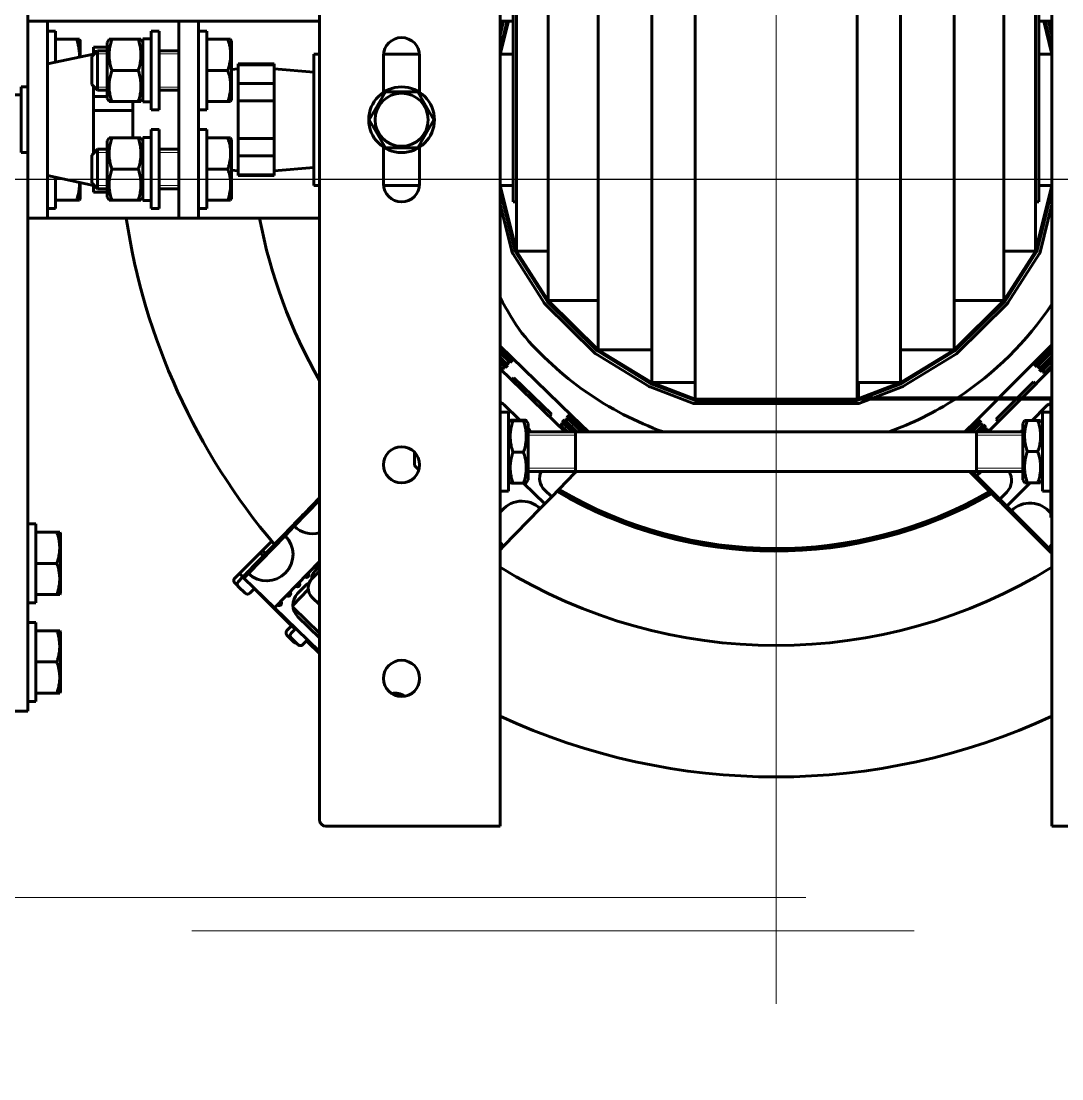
# Model space of a CAD drawing. Header units: millimetres. Extents: x 0 to 1680, y 0 to 594.
# Drawn here: x 114.02 to 119.78, y 440.39 to 446.25 of the extents above; entities that cross this region are included whole.
import ezdxf

# ---------------------------------------------------------------- set-up
doc = ezdxf.new("R2010")
doc.units = ezdxf.units.MM
for name, pattern in [('K5LT32792', [0]), ('K5LT32794', [0]), ('K5LT_AXLED', [13.35, 8.85, -1.5, 1.5, -1.5]), ('K5LT_BASIC', [0]), ('K5LT_DASHED', [6, 4, -2])]:
    doc.linetypes.add(name, pattern=pattern)
doc.layers.add('Системный слой', color=7, linetype='Continuous')

# ---------------------------------------------------------------- blocks, each defined once
blk = doc.blocks.new('U18')
at = {"layer": 'Системный слой', "color": 150, "linetype": 'K5LT_BASIC', "lineweight": 25, "true_color": 0x0080ff}
blk.add_line((100.018, 445.3773), (132.418, 445.3773), dxfattribs=at)
blk = doc.blocks.new('U20')
at = {"layer": 'Системный слой', "color": 7, "linetype": 'K5LT_DASHED', "lineweight": 13}
blk.add_line((124.9611, 441.2127), (110.27, 441.2127), dxfattribs=at)
blk = doc.blocks.new('U118')
at = {"layer": 'Системный слой', "color": 30, "linetype": 'K5LT_AXLED', "lineweight": 13, "true_color": 0xff8000}
blk.add_line((109.5124, 441.3973), (124.2035, 441.3973), dxfattribs=at)
blk = doc.blocks.new('U1224')
at = {"layer": 'Системный слой', "color": 5, "linetype": 'K5LT32792', "lineweight": 60, "true_color": 0x0000ff}
for p, q in [((116.6691, 441.7927), (116.6691, 468.5927)), ((119.7248, 468.5927), (119.7248, 441.7927)), ((115.6681, 441.8291), (115.6681, 468.5563)), ((117.7483, 466.2267), (117.7483, 444.1587)), ((118.6456, 466.2267), (118.6456, 444.1587)), ((117.5081, 466.1357), (117.5081, 444.2497)), ((118.8858, 466.1357), (118.8858, 444.2497)), ((117.2114, 465.9537), (117.2114, 444.4317)), ((119.1825, 465.9537), (119.1825, 444.4317)), ((116.9348, 465.6807), (116.9348, 444.7047)), ((119.4591, 465.6807), (119.4591, 444.7047)), ((116.7419, 445.2507), (116.7419, 465.1347)), ((116.7601, 445.2507), (116.7601, 465.1347)), ((119.6338, 465.1347), (119.6338, 445.2507)), ((119.652, 465.1347), (119.652, 445.2507)), ((114.0528, 454.6467), (114.0528, 446.2517)), ((114.162, 446.2517), (114.0528, 446.2517)), ((114.0528, 446.2517), (114.0528, 445.1597)), ((114.162, 446.2517), (114.162, 445.1597)), ((114.227, 446.2517), (114.162, 446.2517)), ((114.8902, 446.2517), (114.227, 446.2517)), ((114.9994, 446.2517), (114.8902, 446.2517)), ((114.8902, 446.2517), (114.8902, 445.1597)), ((114.9994, 446.2517), (114.9994, 445.1597)), ((115.0644, 446.2517), (114.9994, 446.2517)), ((115.6681, 446.2517), (115.0644, 446.2517)), ((116.6691, 446.2517), (116.7419, 446.2517)), ((116.6883, 446.2517), (116.6691, 446.1748)), ((116.7071, 446.2517), (116.6691, 446.0997)), ((116.7146, 446.2517), (116.6691, 446.0697)), ((119.652, 446.2517), (119.7248, 446.2517)), ((119.7248, 446.0697), (119.6793, 446.2517)), ((119.7248, 446.0997), (119.6868, 446.2517)), ((119.7248, 446.1748), (119.7056, 446.2517)), ((114.162, 446.1971), (114.2075, 446.1971)), ((114.2075, 446.1971), (114.2075, 446.0248)), ((114.7355, 445.7603), (114.7355, 446.1971)), ((114.781, 446.1971), (114.7355, 446.1971)), ((114.781, 445.7603), (114.781, 446.1971)), ((114.9994, 446.1971), (115.0449, 446.1971)), ((115.0449, 446.1971), (115.0449, 445.7603)), ((114.2075, 446.1516), (114.3236, 446.1516)), ((114.3236, 446.1516), (114.339, 446.1516)), ((114.339, 446.1516), (114.344, 446.143)), ((114.344, 446.0541), (114.344, 446.143)), ((114.417, 446.0828), (114.417, 446.1068)), ((114.417, 446.1068), (114.4934, 446.1068)), ((114.5034, 446.1516), (114.4934, 446.1343)), ((114.4934, 446.1343), (114.4934, 445.9787)), ((114.5034, 446.1516), (114.5189, 446.1516)), ((114.6646, 446.1516), (114.5189, 446.1516)), ((114.6646, 446.1516), (114.68, 446.1516)), ((114.69, 446.1343), (114.68, 446.1516)), ((114.7355, 446.1534), (114.69, 446.1534)), ((114.69, 445.8042), (114.69, 446.1534)), ((115.0449, 446.1516), (115.161, 446.1516)), ((115.161, 446.1516), (115.1764, 446.1516)), ((115.1764, 446.1516), (115.1814, 446.143)), ((115.1814, 445.9787), (115.1814, 446.143)), ((114.417, 446.0697), (114.1622, 446.0151)), ((114.4397, 446.0879), (114.4079, 446.0561)), ((114.4079, 445.9014), (114.4079, 446.0561)), ((114.417, 446.0652), (114.417, 446.0828)), ((114.417, 446.0828), (114.4346, 446.0828)), ((114.4934, 446.0879), (114.4397, 446.0879)), ((114.4397, 445.8695), (114.4397, 446.0879)), ((114.8902, 446.0879), (114.781, 446.0879)), ((115.6364, 445.7057), (115.6364, 446.0697)), ((115.6364, 446.0697), (115.6681, 446.0697)), ((116.023, 446.0606), (116.023, 445.8577)), ((116.2227, 446.0697), (116.0234, 446.0697)), ((116.2232, 445.8577), (116.2232, 446.0606)), ((116.7419, 446.0697), (116.6691, 446.0697)), ((119.652, 446.0697), (119.7248, 446.0697)), ((114.1622, 445.7738), (114.1622, 446.0151)), ((114.4934, 445.9787), (114.4934, 445.8231)), ((114.6646, 445.9787), (114.5189, 445.9787)), ((115.0449, 445.9787), (115.161, 445.9787)), ((115.2178, 445.9878), (115.1814, 445.9848)), ((115.1814, 445.8145), (115.1814, 445.9787)), ((115.418, 446.0151), (115.2178, 446.0151)), ((115.2178, 446.0102), (115.2178, 446.0151)), ((115.2178, 445.9056), (115.2178, 446.0102)), ((115.2178, 446.0102), (115.418, 446.0102)), ((115.418, 446.0151), (115.418, 446.0102)), ((115.418, 445.9056), (115.418, 446.0102)), ((115.418, 445.9878), (115.6364, 445.9696)), ((115.6364, 445.4418), (115.6364, 445.9696)), ((114.0164, 445.5237), (114.0164, 445.8877)), ((114.0528, 445.8877), (114.0164, 445.8877)), ((114.4397, 445.8695), (114.4079, 445.9014)), ((114.417, 445.8348), (114.417, 445.8923)), ((114.4934, 445.8695), (114.4397, 445.8695)), ((114.8902, 445.8695), (114.781, 445.8695)), ((115.2178, 445.8103), (115.2178, 445.9056)), ((115.2178, 445.9056), (115.418, 445.9056)), ((115.418, 445.9056), (115.418, 445.8103)), ((114.0164, 445.844), (113.98, 445.844)), ((114.417, 445.756), (114.417, 445.8348)), ((114.417, 445.8348), (114.4934, 445.8348)), ((114.5034, 445.8058), (114.4934, 445.8231)), ((114.5189, 445.8058), (114.5034, 445.8058)), ((114.6646, 445.8058), (114.5189, 445.8058)), ((114.6354, 445.8058), (114.6354, 445.756)), ((114.68, 445.8058), (114.6646, 445.8058)), ((114.69, 445.8231), (114.68, 445.8058)), ((115.0449, 445.8058), (115.161, 445.8058)), ((115.1764, 445.8058), (115.161, 445.8058)), ((115.1764, 445.8058), (115.1814, 445.8145)), ((115.2178, 445.6012), (115.2178, 445.8103)), ((115.2178, 445.8103), (115.418, 445.8103)), ((115.418, 445.6012), (115.418, 445.8103)), ((115.9444, 445.7057), (116.0337, 445.8604)), ((116.0337, 445.8604), (116.2124, 445.8604)), ((116.2124, 445.8604), (116.3017, 445.7057)), ((114.162, 445.7967), (114.1622, 445.7967)), ((114.1622, 445.3963), (114.1622, 445.7738)), ((114.417, 445.5192), (114.417, 445.756)), ((114.417, 445.756), (114.6354, 445.756)), ((114.6354, 445.6056), (114.6354, 445.756)), ((114.781, 445.7603), (114.7355, 445.7603)), ((114.9994, 445.7603), (115.0449, 445.7603)), ((115.6364, 445.3417), (115.6364, 445.7057)), ((116.0337, 445.551), (115.9444, 445.7057)), ((116.3017, 445.7057), (116.2124, 445.551)), ((114.7355, 445.2143), (114.7355, 445.6511)), ((114.781, 445.6511), (114.7355, 445.6511)), ((114.781, 445.2143), (114.781, 445.6511)), ((114.9994, 445.6511), (115.0449, 445.6511)), ((115.0449, 445.6511), (115.0449, 445.2143)), ((114.162, 445.6147), (114.1622, 445.6147)), ((114.5034, 445.6056), (114.4934, 445.5883)), ((114.4934, 445.5883), (114.4934, 445.4327)), ((114.5034, 445.6056), (114.5189, 445.6056)), ((114.6646, 445.6056), (114.5189, 445.6056)), ((114.6646, 445.6056), (114.68, 445.6056)), ((114.69, 445.5883), (114.68, 445.6056)), ((114.7355, 445.6074), (114.69, 445.6074)), ((114.69, 445.2582), (114.69, 445.6074)), ((115.0449, 445.6056), (115.161, 445.6056)), ((115.161, 445.6056), (115.1764, 445.6056)), ((115.1764, 445.6056), (115.1814, 445.597)), ((115.1814, 445.4327), (115.1814, 445.597)), ((115.2178, 445.5058), (115.2178, 445.6012)), ((115.2178, 445.6012), (115.418, 445.6012)), ((115.418, 445.6012), (115.418, 445.5058)), ((114.0528, 445.5237), (114.0164, 445.5237)), ((114.4397, 445.5419), (114.4079, 445.5101)), ((114.4079, 445.3554), (114.4079, 445.5101)), ((114.4934, 445.5419), (114.4397, 445.5419)), ((114.4397, 445.3235), (114.4397, 445.5419)), ((114.8902, 445.5419), (114.781, 445.5419)), ((116.023, 445.5537), (116.023, 445.3508)), ((116.2124, 445.551), (116.0337, 445.551)), ((116.2232, 445.3508), (116.2232, 445.5537)), ((115.2178, 445.4013), (115.2178, 445.5058)), ((115.2178, 445.5058), (115.418, 445.5058)), ((115.418, 445.4013), (115.418, 445.5058)), ((114.417, 445.3417), (114.1622, 445.3963)), ((114.4934, 445.4327), (114.4934, 445.2771)), ((114.6646, 445.4327), (114.5189, 445.4327)), ((115.0449, 445.4327), (115.161, 445.4327)), ((115.1814, 445.2685), (115.1814, 445.4327)), ((115.2178, 445.4236), (115.1814, 445.4267)), ((115.2178, 445.4013), (115.418, 445.4013)), ((115.2178, 445.3963), (115.2178, 445.4013)), ((115.418, 445.3963), (115.2178, 445.3963)), ((115.418, 445.4236), (115.6364, 445.4418)), ((115.418, 445.4013), (115.418, 445.3963)), ((114.2075, 445.3866), (114.2075, 445.2143)), ((114.344, 445.2685), (114.344, 445.3574)), ((114.4397, 445.3235), (114.4079, 445.3554)), ((114.417, 445.3046), (114.417, 445.3463)), ((115.6681, 445.3417), (115.6364, 445.3417)), ((116.2227, 445.3417), (116.0234, 445.3417)), ((116.7419, 445.3417), (116.6691, 445.3417)), ((116.6691, 445.3417), (116.7601, 444.9777)), ((119.6338, 444.9777), (119.7248, 445.3417)), ((119.652, 445.3417), (119.7248, 445.3417)), ((114.417, 445.3046), (114.4934, 445.3046)), ((114.4934, 445.3235), (114.4397, 445.3235)), ((114.5034, 445.2598), (114.4934, 445.2771)), ((114.69, 445.2771), (114.68, 445.2598)), ((114.8902, 445.3235), (114.781, 445.3235)), ((116.6691, 445.3117), (116.753, 444.976)), ((119.6409, 444.976), (119.7248, 445.3117)), ((114.2075, 445.2598), (114.3236, 445.2598)), ((114.339, 445.2598), (114.3236, 445.2598)), ((114.339, 445.2598), (114.344, 445.2685)), ((114.5189, 445.2598), (114.5034, 445.2598)), ((114.6646, 445.2598), (114.5189, 445.2598)), ((114.68, 445.2598), (114.6646, 445.2598)), ((115.0449, 445.2598), (115.161, 445.2598)), ((115.1764, 445.2598), (115.161, 445.2598)), ((115.1764, 445.2598), (115.1814, 445.2685)), ((116.6691, 445.2367), (116.7353, 444.9715)), ((116.7601, 445.2507), (116.7419, 445.2507)), ((116.7601, 445.2507), (116.7601, 444.9777)), ((119.6338, 445.2507), (119.652, 445.2507)), ((119.6338, 445.2507), (119.6338, 444.9777)), ((119.6586, 444.9715), (119.7248, 445.2367)), ((114.162, 445.1597), (114.0528, 445.1597)), ((114.0528, 445.1597), (114.0528, 442.4297)), ((114.162, 445.2143), (114.2075, 445.2143)), ((114.227, 445.1597), (114.162, 445.1597)), ((114.8902, 445.1597), (114.227, 445.1597)), ((114.781, 445.2143), (114.7355, 445.2143)), ((114.9994, 445.1597), (114.8902, 445.1597)), ((114.9994, 445.2143), (115.0449, 445.2143)), ((115.0644, 445.1597), (114.9994, 445.1597)), ((115.6681, 445.1597), (115.0644, 445.1597)), ((116.7386, 444.964), (116.9133, 444.691)), ((116.7539, 444.9738), (116.9286, 444.7008)), ((116.7601, 444.9777), (116.9348, 444.9777)), ((116.7601, 444.9777), (116.9348, 444.7047)), ((119.4591, 444.9777), (119.6338, 444.9777)), ((119.4591, 444.7047), (119.6338, 444.9777)), ((119.4652, 444.7008), (119.64, 444.9738)), ((119.4806, 444.691), (119.6553, 444.964)), ((116.9297, 444.6995), (117.2063, 444.4265)), ((116.9348, 444.7047), (117.2114, 444.7047)), ((116.9348, 444.7047), (117.2114, 444.4317)), ((119.1825, 444.7047), (119.4591, 444.7047)), ((119.1825, 444.4317), (119.4591, 444.7047)), ((119.1876, 444.4265), (119.4642, 444.6995)), ((116.9169, 444.6866), (117.1935, 444.4136)), ((119.2004, 444.4136), (119.477, 444.6866)), ((119.7248, 444.4594), (119.6335, 444.3681)), ((116.7322, 444.3909), (116.6691, 444.4521)), ((116.7372, 444.3734), (116.6691, 444.4394)), ((116.7308, 444.3668), (116.6691, 444.4268)), ((116.6691, 444.4141), (116.7245, 444.3603)), ((117.1981, 444.41), (117.4948, 444.228)), ((117.2076, 444.4255), (117.5043, 444.2435)), ((117.2114, 444.4317), (117.5081, 444.4317)), ((117.2114, 444.4317), (117.5081, 444.2497)), ((118.8858, 444.4317), (119.1825, 444.4317)), ((118.8858, 444.2497), (119.1825, 444.4317)), ((118.8896, 444.2435), (119.1863, 444.4255)), ((118.8991, 444.228), (119.1958, 444.41)), ((119.7248, 444.4465), (119.6288, 444.3505)), ((119.7248, 444.4337), (119.6353, 444.3441)), ((119.6417, 444.3377), (119.7248, 444.4208)), ((116.7118, 444.3472), (116.6691, 444.3887)), ((116.7055, 444.3407), (116.6691, 444.376)), ((116.6691, 444.3634), (116.6991, 444.3342)), ((116.6865, 444.3211), (116.6691, 444.338)), ((116.6815, 444.3386), (116.6865, 444.3211)), ((116.6991, 444.3342), (116.6815, 444.3386)), ((116.7118, 444.3472), (116.6991, 444.3342)), ((116.7068, 444.3647), (116.7118, 444.3472)), ((116.7245, 444.3603), (116.7068, 444.3647)), ((116.7372, 444.3734), (116.7245, 444.3603)), ((117.0683, 444.0648), (116.7322, 444.3909)), ((116.7322, 444.3909), (116.7372, 444.3734)), ((119.6335, 444.3681), (119.4314, 444.166)), ((119.6288, 444.3505), (119.6335, 444.3681)), ((119.6288, 444.3505), (119.6417, 444.3377)), ((119.6593, 444.3424), (119.6417, 444.3377)), ((119.7248, 444.3951), (119.6546, 444.3248)), ((119.6546, 444.3248), (119.6593, 444.3424)), ((119.7248, 444.3822), (119.661, 444.3184)), ((119.6674, 444.3119), (119.7248, 444.3693)), ((119.7248, 444.3436), (119.6803, 444.299)), ((117.0284, 443.9767), (116.6691, 444.3253)), ((116.6865, 444.3211), (116.6801, 444.3146)), ((119.7248, 444.3307), (119.5601, 444.166)), ((119.6546, 444.3248), (119.6674, 444.3119)), ((119.685, 444.3166), (119.6674, 444.3119)), ((119.6803, 444.299), (119.685, 444.3166)), ((119.6803, 444.299), (119.6867, 444.2926)), ((116.7451, 444.277), (116.7324, 444.2639)), ((116.9541, 444.0742), (116.7451, 444.277)), ((117.499, 444.2259), (117.7393, 444.1349)), ((117.5055, 444.2429), (117.7457, 444.1519)), ((117.5081, 444.2497), (117.7483, 444.2497)), ((117.5081, 444.2497), (117.7483, 444.1587)), ((118.6456, 444.2497), (118.8858, 444.2497)), ((118.6529, 444.1678), (118.6529, 444.2497)), ((118.6648, 444.166), (118.8858, 444.2497)), ((118.6853, 444.166), (118.8884, 444.2429)), ((118.7367, 444.166), (118.8948, 444.2259)), ((119.6224, 444.254), (119.5344, 444.166)), ((119.6353, 444.2411), (119.6224, 444.254)), ((119.7157, 444.166), (118.6547, 444.166)), ((116.7783, 444.0419), (116.6894, 444.1281)), ((117.7483, 444.1587), (118.6456, 444.1587)), ((117.7483, 444.1514), (118.6456, 444.1514)), ((117.7483, 444.1332), (118.6456, 444.1332)), ((118.6456, 444.1587), (118.6496, 444.1602)), ((118.6482, 444.1519), (118.6661, 444.1587)), ((118.6546, 444.1349), (118.7175, 444.1587)), ((119.7157, 444.1587), (118.6547, 444.1587)), ((119.4241, 444.1587), (119.3024, 444.037)), ((119.5528, 444.1587), (119.3708, 443.9767)), ((119.5271, 444.1587), (119.4165, 444.0481)), ((119.6932, 444.1189), (119.6147, 444.0404)), ((119.7176, 443.5035), (119.7176, 444.1569)), ((119.7248, 443.9858), (119.7248, 444.1569)), ((116.6691, 444.0859), (116.7146, 444.0859)), ((116.7146, 444.0859), (116.7146, 443.6491)), ((116.9414, 444.0611), (116.9541, 444.0742)), ((117.0507, 444.0692), (117.038, 444.0562)), ((117.043, 444.0387), (117.038, 444.0562)), ((117.038, 444.0562), (117.1199, 443.9767)), ((117.133, 443.9767), (117.0443, 444.0627)), ((117.0507, 444.0692), (117.0683, 444.0648)), ((117.146, 443.9767), (117.0507, 444.0692)), ((117.1591, 443.9767), (117.0683, 444.0648)), ((119.4165, 444.0481), (119.4293, 444.0352)), ((119.6721, 443.6491), (119.6721, 444.0859)), ((119.7176, 444.0859), (119.6721, 444.0859)), ((116.7146, 444.0231), (116.7245, 444.0404)), ((116.74, 444.0419), (116.7983, 444.0419)), ((116.74, 444.0389), (116.7983, 444.0389)), ((116.8138, 444.0404), (116.8238, 444.0231)), ((116.8238, 443.8652), (116.8238, 444.0231)), ((117, 444.017), (116.9936, 444.0104)), ((117, 444.017), (117.0176, 444.0125)), ((117.0415, 443.9767), (117, 444.017)), ((117.0253, 444.0431), (117.0126, 444.03)), ((117.0176, 444.0125), (117.0126, 444.03)), ((117.0126, 444.03), (117.0676, 443.9767)), ((117.0807, 443.9767), (117.019, 444.0366)), ((117.0253, 444.0431), (117.043, 444.0387)), ((117.0937, 443.9767), (117.0253, 444.0431)), ((119.3024, 444.037), (119.2421, 443.9767)), ((119.32, 444.0417), (119.255, 443.9767)), ((119.3264, 444.0352), (119.2679, 443.9767)), ((119.2808, 443.9767), (119.3328, 444.0288)), ((119.3024, 444.037), (119.32, 444.0417)), ((119.3457, 444.0159), (119.3065, 443.9767)), ((119.3521, 444.0095), (119.3194, 443.9767)), ((119.32, 444.0417), (119.3328, 444.0288)), ((119.3328, 444.0288), (119.3281, 444.0112)), ((119.3281, 444.0112), (119.3457, 444.0159)), ((119.3322, 443.9767), (119.3586, 444.0031)), ((119.3457, 444.0159), (119.3586, 444.0031)), ((119.3586, 444.0031), (119.3539, 443.9855)), ((119.3539, 443.9855), (119.3714, 443.9902)), ((119.3714, 443.9902), (119.358, 443.9767)), ((119.3714, 443.9902), (119.3779, 443.9837)), ((119.5728, 444.0404), (119.5629, 444.0231)), ((119.5629, 444.0231), (119.5629, 443.8675)), ((119.5728, 444.0404), (119.5883, 444.0404)), ((119.6466, 444.0404), (119.5883, 444.0404)), ((119.6466, 444.0404), (119.6621, 444.0404)), ((119.6721, 444.0231), (119.6621, 444.0404)), ((119.5629, 443.9767), (116.8238, 443.9767)), ((117.0867, 443.7583), (117.0867, 443.9767)), ((119.3071, 443.7583), (119.3071, 443.9767)), ((116.1949, 443.7902), (116.1949, 443.8644)), ((116.74, 443.8646), (116.7983, 443.8646)), ((116.8238, 443.7119), (116.8238, 443.8652)), ((119.5629, 443.8675), (119.5629, 443.7119)), ((119.6466, 443.8675), (119.5883, 443.8675)), ((116.219, 443.7661), (116.1949, 443.7902)), ((119.5629, 443.7583), (116.8238, 443.7583)), ((117.0813, 443.7479), (117.0706, 443.7583)), ((117.0813, 443.7479), (117.0914, 443.7583)), ((119.4293, 443.5977), (119.2687, 443.7583)), ((119.3071, 443.7328), (119.2816, 443.7583)), ((119.3326, 443.7583), (119.3071, 443.7328)), ((116.7146, 443.7119), (116.7245, 443.6946)), ((116.7146, 443.7097), (116.7154, 443.7105)), ((116.74, 443.6932), (116.7983, 443.6932)), ((116.9165, 443.5781), (116.7979, 443.6932)), ((116.8138, 443.6946), (116.8238, 443.7119)), ((117.0813, 443.7479), (116.9546, 443.6173)), ((119.4358, 443.6041), (119.3071, 443.7328)), ((119.6035, 443.6946), (119.4744, 443.5655)), ((119.5728, 443.6946), (119.5629, 443.7119)), ((119.5883, 443.6946), (119.5728, 443.6946)), ((119.6466, 443.6946), (119.5883, 443.6946)), ((119.6621, 443.6946), (119.6466, 443.6946)), ((119.6721, 443.7119), (119.6621, 443.6946)), ((119.6686, 443.7059), (119.6721, 443.7024)), ((116.6691, 443.6491), (116.7146, 443.6491)), ((116.9154, 443.6553), (116.9546, 443.6173)), ((119.4358, 443.6041), (119.4744, 443.6427)), ((119.7176, 443.6491), (119.6721, 443.6491)), ((115.5284, 443.4541), (115.6681, 443.5981)), ((115.5852, 443.5257), (115.6681, 443.6111)), ((116.8912, 443.552), (116.9165, 443.5781)), ((116.9165, 443.5781), (116.9546, 443.6173)), ((119.4293, 443.5977), (119.4358, 443.6041)), ((119.4293, 443.5977), (119.4358, 443.5912)), ((119.4744, 443.5655), (119.4358, 443.6041)), ((119.4422, 443.5977), (119.4358, 443.5912)), ((119.4422, 443.5848), (119.4358, 443.5912)), ((119.4487, 443.5912), (119.4422, 443.5848)), ((119.4487, 443.5784), (119.4422, 443.5848)), ((119.4487, 443.5784), (119.4551, 443.5848)), ((119.4487, 443.5784), (119.4615, 443.5655)), ((115.5662, 443.5061), (115.5789, 443.5192)), ((115.5789, 443.5192), (115.5852, 443.5257)), ((115.5789, 443.5192), (115.5854, 443.5129)), ((115.5852, 443.5257), (115.5917, 443.5194)), ((116.8912, 443.552), (116.6884, 443.343)), ((119.468, 443.5719), (119.4615, 443.5655)), ((119.468, 443.5591), (119.4615, 443.5655)), ((119.4744, 443.5655), (119.468, 443.5591)), ((119.4744, 443.5526), (119.468, 443.5591)), ((119.5001, 443.5398), (119.4744, 443.5655)), ((119.4744, 443.5526), (119.4808, 443.5591)), ((119.4744, 443.5526), (119.4873, 443.5398)), ((119.4937, 443.5462), (119.4873, 443.5398)), ((119.4937, 443.5333), (119.4873, 443.5398)), ((119.5001, 443.5398), (119.4937, 443.5333)), ((119.6996, 443.3274), (119.4937, 443.5333)), ((119.706, 443.3338), (119.5001, 443.5398)), ((114.0528, 443.4671), (114.0983, 443.4671)), ((114.0983, 443.4671), (114.0983, 443.0303)), ((115.3191, 443.2514), (115.5218, 443.4604)), ((115.5218, 443.4604), (115.5282, 443.467)), ((115.5284, 443.4541), (115.5218, 443.4604)), ((115.5282, 443.467), (115.5345, 443.4735)), ((115.5282, 443.467), (115.5347, 443.4606)), ((115.5345, 443.4735), (115.5408, 443.48)), ((115.5345, 443.4735), (115.541, 443.4671)), ((115.5408, 443.48), (115.5535, 443.4931)), ((115.5474, 443.4737), (115.5408, 443.48)), ((115.5535, 443.4931), (115.5599, 443.4996)), ((115.5535, 443.4931), (115.56, 443.4867)), ((115.5599, 443.4996), (115.5662, 443.5061)), ((115.5599, 443.4996), (115.5664, 443.4933)), ((115.5727, 443.4998), (115.5662, 443.5061)), ((119.7176, 443.5035), (119.7248, 443.5035)), ((114.0983, 443.4216), (114.2144, 443.4216)), ((114.2144, 443.4216), (114.2298, 443.4216)), ((114.2298, 443.4216), (114.2348, 443.413)), ((114.2348, 443.2487), (114.2348, 443.413)), ((115.2749, 443.1928), (115.4777, 443.4018)), ((115.4777, 443.4018), (115.5284, 443.4541)), ((115.3791, 443.3465), (115.3534, 443.3207)), ((115.3791, 443.3465), (115.404, 443.3714)), ((116.6691, 443.323), (116.6884, 443.343)), ((115.3405, 443.3078), (115.2247, 443.192)), ((115.3405, 443.3078), (115.3534, 443.3207)), ((115.3574, 443.2909), (115.3405, 443.3078)), ((115.3534, 443.3207), (115.3701, 443.304)), ((119.6996, 443.3274), (119.706, 443.3338)), ((119.706, 443.321), (119.6996, 443.3274)), ((119.7248, 443.3151), (119.706, 443.3338)), ((119.706, 443.321), (119.7125, 443.3274)), ((119.706, 443.321), (119.7189, 443.3081)), ((119.7248, 443.314), (119.7189, 443.3081)), ((119.7248, 443.3022), (119.7189, 443.3081)), ((114.0983, 443.2487), (114.2144, 443.2487)), ((114.2348, 443.0845), (114.2348, 443.2487)), ((115.2874, 443.2188), (115.3001, 443.2318)), ((115.3001, 443.2318), (115.3064, 443.2384)), ((115.3001, 443.2318), (115.3066, 443.2255)), ((115.3064, 443.2384), (115.3127, 443.2449)), ((115.3064, 443.2384), (115.3129, 443.232)), ((115.3127, 443.2449), (115.3191, 443.2514)), ((115.3193, 443.2385), (115.3127, 443.2449)), ((115.3191, 443.2514), (115.3256, 443.2451)), ((115.6681, 443.2583), (115.4194, 443.002)), ((115.6418, 443.2051), (115.6681, 443.2321)), ((115.2247, 443.192), (115.1989, 443.1663)), ((115.243, 443.173), (115.2177, 443.1469)), ((115.2247, 443.192), (115.2433, 443.1734)), ((115.243, 443.173), (115.2494, 443.1796)), ((115.243, 443.173), (115.2496, 443.1667)), ((115.2494, 443.1796), (115.2557, 443.1861)), ((115.2494, 443.1796), (115.2559, 443.1732)), ((115.2496, 443.1667), (115.2749, 443.1928)), ((115.4194, 443.002), (115.2496, 443.1667)), ((115.2557, 443.1861), (115.262, 443.1926)), ((115.2557, 443.1861), (115.2622, 443.1798)), ((115.262, 443.1926), (115.2747, 443.2057)), ((115.2686, 443.1863), (115.262, 443.1926)), ((115.2747, 443.2057), (115.281, 443.2122)), ((115.2747, 443.2057), (115.2812, 443.1994)), ((115.281, 443.2122), (115.2874, 443.2188)), ((115.281, 443.2122), (115.2876, 443.2059)), ((115.2939, 443.2124), (115.2874, 443.2188)), ((115.6265, 443.1632), (115.6681, 443.206)), ((115.1989, 443.1405), (115.2375, 443.1019)), ((115.2181, 443.1212), (115.2573, 443.0832)), ((115.283, 443.0835), (115.3083, 443.1097)), ((115.3077, 443.109), (115.3148, 443.1019)), ((115.5469, 443.0811), (115.5849, 443.1203)), ((114.0983, 443.0758), (114.2144, 443.0758)), ((114.2298, 443.0758), (114.2144, 443.0758)), ((114.2298, 443.0758), (114.2348, 443.0845)), ((115.3148, 443.1019), (115.4885, 442.9282)), ((115.6066, 443.1034), (115.5212, 443.0155)), ((115.6681, 443.0215), (115.6281, 443.0603)), ((114.0528, 443.0303), (114.0983, 443.0303)), ((115.4194, 443.002), (115.6681, 442.7607)), ((115.5223, 443.0035), (115.6681, 442.8621)), ((115.6681, 442.8368), (115.5488, 442.9524)), ((114.0528, 442.9211), (114.0983, 442.9211)), ((114.0983, 442.9211), (114.0983, 442.4843)), ((114.0983, 442.8756), (114.2144, 442.8756)), ((114.2144, 442.8756), (114.2298, 442.8756)), ((114.2298, 442.8756), (114.2348, 442.867)), ((115.4885, 442.9282), (115.5142, 442.9025)), ((115.5142, 442.9025), (115.4885, 442.8767)), ((115.5116, 442.8618), (115.5369, 442.8879)), ((115.518, 442.9063), (115.5142, 442.9025)), ((115.5142, 442.9025), (115.5329, 442.8838)), ((114.2348, 442.7027), (114.2348, 442.867)), ((115.5271, 442.8124), (115.4885, 442.851)), ((115.512, 442.836), (115.5512, 442.798)), ((115.5769, 442.7984), (115.6023, 442.8245)), ((115.5973, 442.8194), (115.6043, 442.8124)), ((115.6043, 442.8124), (115.6681, 442.7486)), ((114.0983, 442.7027), (114.2144, 442.7027)), ((114.2348, 442.5385), (114.2348, 442.7027)), ((114.0983, 442.5298), (114.2144, 442.5298)), ((114.2298, 442.5298), (114.2144, 442.5298)), ((114.2298, 442.5298), (114.2348, 442.5385)), ((114.0528, 442.4843), (114.0983, 442.4843)), ((114.0528, 442.4297), (113.9436, 442.4297)), ((115.7045, 441.7927), (116.5599, 441.7927)), ((116.5599, 441.7927), (116.6691, 441.7927)), ((119.834, 441.7927), (119.7248, 441.7927))]:
    blk.add_line(p, q, dxfattribs=at)
at = {"layer": 'Системный слой', "color": 7, "linetype": 'K5LT32794', "lineweight": 18}
for p, q in [((114.4397, 446.0707), (114.4225, 446.0707)), ((114.4934, 446.0707), (114.4397, 446.0707)), ((114.8902, 446.0707), (114.781, 446.0707)), ((114.4397, 445.8868), (114.4225, 445.8868)), ((114.4934, 445.8868), (114.4397, 445.8868)), ((114.8902, 445.8868), (114.781, 445.8868)), ((114.162, 445.7819), (114.1622, 445.7819)), ((114.162, 445.6295), (114.1622, 445.6295)), ((114.4397, 445.5247), (114.4225, 445.5247)), ((114.4934, 445.5247), (114.4397, 445.5247)), ((114.8902, 445.5247), (114.781, 445.5247)), ((114.4397, 445.3408), (114.4225, 445.3408)), ((114.4934, 445.3408), (114.4397, 445.3408)), ((114.8902, 445.3408), (114.781, 445.3408)), ((117.0867, 443.9595), (116.8238, 443.9595)), ((119.5629, 443.9595), (119.3071, 443.9595)), ((116.2213, 443.7756), (116.2096, 443.7756)), ((117.0867, 443.7756), (116.8238, 443.7756)), ((119.5629, 443.7756), (119.3071, 443.7756))]:
    blk.add_line(p, q, dxfattribs=at)
at = {"layer": 'Системный слой', "color": 5, "linetype": 'K5LT32792', "lineweight": 60, "true_color": 0x0000ff}
for centre, radius in [((116.1231, 445.7057), 0.182), ((116.1231, 445.7057), 0.147), ((116.1231, 443.7947), 0.1001), ((116.1231, 442.6117), 0.1001)]:
    blk.add_circle(centre, radius, dxfattribs=at)
for centre, radius, start, end in [((116.1231, 446.0606), 0.1001, 0, 180), ((116.1231, 445.3508), 0.1001, 180, 0), ((118.1969, 445.7057), 3.64, 188.62693, 220.24592), ((118.1969, 445.7057), 2.912, 190.80692, 209.72243), ((116.7601, 444.9777), 0.0255, 194.03624, 212.61924), ((116.7601, 444.9777), 0.00728, 194.03624, 212.61924), ((119.6338, 444.9777), 0.00728, 327.38076, 345.96376), ((119.6338, 444.9777), 0.0255, 327.38076, 345.96376), ((116.9348, 444.7047), 0.0255, 212.61924, 225.37944), ((116.9348, 444.7047), 0.00728, 212.61924, 225.37944), ((119.4591, 444.7047), 0.00728, 314.62056, 327.38076), ((119.4591, 444.7047), 0.0255, 314.62056, 327.38076), ((118.1969, 445.7057), 1.8382, 303.10996, 326.22098), ((118.1969, 445.7057), 1.8382, 220, 250.15156), ((117.2114, 444.4317), 0.0255, 225.37944, 238.47101), ((117.2114, 444.4317), 0.00728, 225.37944, 238.47101), ((119.1825, 444.4317), 0.00728, 301.52899, 314.62056), ((119.1825, 444.4317), 0.0255, 301.52899, 314.62056), ((117.5081, 444.2497), 0.0255, 238.47101, 249.25392), ((117.5081, 444.2497), 0.00728, 238.47101, 249.25392), ((118.8858, 444.2497), 0.00728, 290.74608, 301.52899), ((118.8858, 444.2497), 0.0255, 290.74608, 301.52899), ((118.6547, 444.1678), 0.0091, 180, 270), ((118.6547, 444.1678), 0.00182, 180, 270), ((119.7157, 444.1569), 0.0091, 0, 90), ((116.626, 444.0628), 0.091, 45.86848, 61.78243), ((117.7483, 444.1587), 0.0255, 249.25392, 270), ((117.7483, 444.1587), 0.00728, 249.25392, 270), ((118.6456, 444.1587), 0.00728, 270, 290.74608), ((118.6456, 444.1587), 0.0255, 270, 290.74608), ((118.1969, 445.7057), 1.8382, 289.84844, 302.69222), ((119.7575, 444.0545), 0.091, 116.04825, 135), ((119.7157, 444.1569), 0.00182, 0, 90), ((116.7567, 443.9361), 0.091, 26.54002, 42.49518), ((119.6288, 443.9258), 0.091, 136.46173, 146.00449), ((116.9787, 443.7206), 0.091, 155.5267, 225.86848), ((119.41, 443.7071), 0.091, 315, 34.2837), ((118.1969, 445.7057), 2.3891, 239.48537, 299.97962), ((118.1969, 445.7057), 2.3891, 239.48537, 299.97962), ((118.1969, 445.7057), 2.3887, 239.48763, 299.97711), ((118.1969, 445.7057), 2.3842, 239.51413, 299.94777), ((118.1969, 445.7057), 2.3842, 239.51413, 299.94777), ((118.1969, 445.7057), 2.3842, 239.51413, 299.94777), ((118.1969, 445.7057), 2.3842, 239.51413, 299.94777), ((118.1969, 445.7057), 2.3842, 239.51413, 299.94777), ((118.1969, 445.7057), 2.3842, 239.51413, 299.94777), ((118.1969, 445.7057), 2.3842, 239.51413, 299.94777), ((118.1969, 445.7057), 2.3751, 239.56743, 299.88872), ((116.7898, 443.4475), 0.1456, 45.86848, 146.0302), ((119.6031, 443.4368), 0.1456, 38.16772, 135), ((115.3763, 443.2973), 0.1456, 225.86848, 45.86848), ((115.6297, 443.5586), 0.1456, 225.86848, 285.25423), ((116.7898, 443.4475), 0.1456, 213.9698, 225.86848), ((119.6031, 443.4368), 0.1456, 315, 326.74154), ((115.6475, 443.2371), 0.0136, 225.86848, 45.86848), ((118.1969, 445.7057), 2.912, 238.35279, 301.64721), ((115.2118, 443.1534), 0.0182, 135, 225), ((115.5968, 443.1848), 0.0136, 225.86848, 45.86848), ((115.681, 443.1671), 0.0546, 135.86848, 184.05817), ((115.2307, 443.1342), 0.0182, 135.86848, 225.86848), ((115.5461, 443.1326), 0.0136, 225.86848, 45.86848), ((115.6502, 443.0569), 0.091, 115.53869, 135.86848), ((115.6788, 443.1125), 0.0728, 135.86848, 225.86848), ((115.2504, 443.1148), 0.0182, 225, 235.47376), ((115.2699, 443.0962), 0.0182, 225.86848, 315.86848), ((115.4954, 443.0803), 0.0136, 225.86848, 45.86848), ((115.6122, 443.0178), 0.091, 135.86848, 225.86848), ((115.4447, 443.0281), 0.0136, 225.86848, 45.86848), ((115.5014, 442.8639), 0.0182, 135, 225), ((115.5247, 442.8491), 0.0182, 135.86848, 225.86848), ((115.54, 442.8252), 0.0182, 225, 275.70722), ((115.5639, 442.8111), 0.0182, 225.86848, 315.86848), ((116.0867, 442.4297), 0.1001, 56.6764, 100.70374), ((118.1969, 445.7057), 3.64, 245.1812, 294.8188), ((115.7045, 441.8291), 0.0364, 180, 270)]:
    blk.add_arc(centre, radius, start, end, dxfattribs=at)
for centre, start_param, end_param in [((114.6662, 445.9787), 1.62042, 1.71569), ((114.7593, 445.9787), 1.473648, 1.521173), ((114.6662, 445.4327), 1.62042, 1.71569), ((114.7593, 445.4327), 1.473648, 1.521173)]:
    blk.add_ellipse(centre, major_axis=(-0.48, 0), ratio=0.36397, start_param=start_param, end_param=end_param, dxfattribs=at)
for points, knots in [([(114.3387, 446.0529), (114.3389, 446.0561), (114.3391, 446.0626), (114.339, 446.0723), (114.3385, 446.0819), (114.3374, 446.0928), (114.3355, 446.1063), (114.3313, 446.1266), (114.3268, 446.142), (114.3236, 446.1516)], [0, 0, 0, 0, 0.094577, 0.195102, 0.290246, 0.383823, 0.522018, 0.700483, 1, 1, 1, 1]), ([(114.5189, 446.1516), (114.5156, 446.1419), (114.5113, 446.1272), (114.5074, 446.1086), (114.5055, 446.0965), (114.5043, 446.0862), (114.5036, 446.0763), (114.5033, 446.0664), (114.5035, 446.0564), (114.5041, 446.0463), (114.5052, 446.0363), (114.5069, 446.0247), (114.5107, 446.0054), (114.5152, 445.9896), (114.5189, 445.9787)], [0, 0, 0, 0, 0.173201, 0.25874, 0.32264, 0.38205, 0.436164, 0.49224, 0.549684, 0.607523, 0.664985, 0.721983, 0.806425, 1, 1, 1, 1]), ([(114.6646, 445.9787), (114.6678, 445.9884), (114.6721, 446.0031), (114.676, 446.0217), (114.6779, 446.0338), (114.6791, 446.0442), (114.6798, 446.0541), (114.6801, 446.0639), (114.6799, 446.0739), (114.6793, 446.084), (114.6782, 446.094), (114.6765, 446.1056), (114.6727, 446.1249), (114.6682, 446.1408), (114.6646, 446.1516)], [0, 0, 0, 0, 0.173201, 0.25874, 0.32264, 0.38205, 0.436164, 0.49224, 0.549684, 0.607523, 0.664985, 0.721983, 0.806425, 1, 1, 1, 1]), ([(115.161, 445.9787), (115.1629, 445.9846), (115.1659, 445.9944), (115.1697, 446.0091), (115.1725, 446.0221), (115.1742, 446.033), (115.1753, 446.0427), (115.1761, 446.0517), (115.1765, 446.0622), (115.1764, 446.0723), (115.1758, 446.0819), (115.1748, 446.0928), (115.1729, 446.1063), (115.1687, 446.1266), (115.1641, 446.142), (115.161, 446.1516)], [0, 0, 0, 0, 0.104989, 0.173793, 0.256289, 0.331236, 0.361573, 0.423373, 0.484181, 0.54145, 0.595653, 0.648964, 0.727694, 0.829365, 1, 1, 1, 1]), ([(114.5189, 445.9787), (114.5156, 445.969), (114.5113, 445.9543), (114.5074, 445.9357), (114.5055, 445.9236), (114.5043, 445.9133), (114.5036, 445.9034), (114.5033, 445.8935), (114.5035, 445.8835), (114.5041, 445.8734), (114.5052, 445.8634), (114.5069, 445.8518), (114.5107, 445.8325), (114.5152, 445.8167), (114.5189, 445.8058)], [0, 0, 0, 0, 0.173201, 0.25874, 0.32264, 0.38205, 0.436164, 0.49224, 0.549684, 0.607523, 0.664985, 0.721983, 0.806425, 1, 1, 1, 1]), ([(114.6646, 445.8058), (114.6678, 445.8155), (114.6721, 445.8302), (114.676, 445.8488), (114.6779, 445.8609), (114.6791, 445.8713), (114.6798, 445.8812), (114.6801, 445.891), (114.6799, 445.901), (114.6793, 445.9111), (114.6782, 445.9211), (114.6765, 445.9327), (114.6727, 445.952), (114.6682, 445.9679), (114.6646, 445.9787)], [0, 0, 0, 0, 0.173201, 0.25874, 0.32264, 0.38205, 0.436164, 0.49224, 0.549684, 0.607523, 0.664985, 0.721983, 0.806425, 1, 1, 1, 1]), ([(115.161, 445.8058), (115.1629, 445.8117), (115.1659, 445.8215), (115.1697, 445.8362), (115.1725, 445.8492), (115.1742, 445.8601), (115.1753, 445.8698), (115.1761, 445.8788), (115.1765, 445.8893), (115.1764, 445.8994), (115.1758, 445.909), (115.1748, 445.9199), (115.1729, 445.9334), (115.1687, 445.9537), (115.1641, 445.9691), (115.161, 445.9787)], [0, 0, 0, 0, 0.104989, 0.173793, 0.256289, 0.331236, 0.361573, 0.423373, 0.484181, 0.54145, 0.595653, 0.648964, 0.727694, 0.829365, 1, 1, 1, 1]), ([(114.5189, 445.6056), (114.5156, 445.5959), (114.5113, 445.5812), (114.5074, 445.5626), (114.5055, 445.5505), (114.5043, 445.5402), (114.5036, 445.5303), (114.5033, 445.5204), (114.5035, 445.5104), (114.5041, 445.5003), (114.5052, 445.4903), (114.5069, 445.4787), (114.5107, 445.4594), (114.5152, 445.4436), (114.5189, 445.4327)], [0, 0, 0, 0, 0.173201, 0.25874, 0.32264, 0.38205, 0.436164, 0.49224, 0.549684, 0.607523, 0.664985, 0.721983, 0.806425, 1, 1, 1, 1]), ([(114.6646, 445.4327), (114.6678, 445.4424), (114.6721, 445.4571), (114.676, 445.4757), (114.6779, 445.4878), (114.6791, 445.4982), (114.6798, 445.5081), (114.6801, 445.5179), (114.6799, 445.5279), (114.6793, 445.538), (114.6782, 445.548), (114.6765, 445.5596), (114.6727, 445.5789), (114.6682, 445.5948), (114.6646, 445.6056)], [0, 0, 0, 0, 0.173201, 0.25874, 0.32264, 0.38205, 0.436164, 0.49224, 0.549684, 0.607523, 0.664985, 0.721983, 0.806425, 1, 1, 1, 1]), ([(115.161, 445.4327), (115.1629, 445.4386), (115.1659, 445.4484), (115.1697, 445.4631), (115.1725, 445.4761), (115.1742, 445.487), (115.1753, 445.4967), (115.1761, 445.5057), (115.1765, 445.5162), (115.1764, 445.5263), (115.1758, 445.5359), (115.1748, 445.5468), (115.1729, 445.5603), (115.1687, 445.5806), (115.1641, 445.596), (115.161, 445.6056)], [0, 0, 0, 0, 0.104989, 0.173793, 0.256289, 0.331236, 0.361573, 0.423373, 0.484181, 0.54145, 0.595653, 0.648964, 0.727694, 0.829365, 1, 1, 1, 1]), ([(114.5189, 445.4327), (114.5156, 445.423), (114.5113, 445.4083), (114.5074, 445.3897), (114.5055, 445.3776), (114.5043, 445.3673), (114.5036, 445.3574), (114.5033, 445.3475), (114.5035, 445.3375), (114.5041, 445.3274), (114.5052, 445.3174), (114.5069, 445.3058), (114.5107, 445.2865), (114.5152, 445.2707), (114.5189, 445.2598)], [0, 0, 0, 0, 0.173201, 0.25874, 0.32264, 0.38205, 0.436164, 0.49224, 0.549684, 0.607523, 0.664985, 0.721983, 0.806425, 1, 1, 1, 1]), ([(114.6646, 445.2598), (114.6678, 445.2695), (114.6721, 445.2842), (114.676, 445.3028), (114.6779, 445.3149), (114.6791, 445.3253), (114.6798, 445.3352), (114.6801, 445.345), (114.6799, 445.355), (114.6793, 445.3651), (114.6782, 445.3751), (114.6765, 445.3867), (114.6727, 445.406), (114.6682, 445.4219), (114.6646, 445.4327)], [0, 0, 0, 0, 0.173201, 0.25874, 0.32264, 0.38205, 0.436164, 0.49224, 0.549684, 0.607523, 0.664985, 0.721983, 0.806425, 1, 1, 1, 1]), ([(115.161, 445.2598), (115.1629, 445.2657), (115.1659, 445.2755), (115.1697, 445.2902), (115.1725, 445.3032), (115.1742, 445.3141), (115.1753, 445.3238), (115.1761, 445.3328), (115.1765, 445.3433), (115.1764, 445.3534), (115.1758, 445.363), (115.1748, 445.3739), (115.1729, 445.3874), (115.1687, 445.4077), (115.1641, 445.4231), (115.161, 445.4327)], [0, 0, 0, 0, 0.104989, 0.173793, 0.256289, 0.331236, 0.361573, 0.423373, 0.484181, 0.54145, 0.595653, 0.648964, 0.727694, 0.829365, 1, 1, 1, 1]), ([(114.3236, 445.2598), (114.3255, 445.2657), (114.3286, 445.2755), (114.3323, 445.2902), (114.3351, 445.3032), (114.3368, 445.3141), (114.3379, 445.3238), (114.3387, 445.3328), (114.3391, 445.3433), (114.339, 445.3518), (114.3388, 445.3569), (114.3387, 445.3585)], [0, 0, 0, 0, 0.184287, 0.305061, 0.449866, 0.581422, 0.634672, 0.74315, 0.849887, 0.950412, 1, 1, 1, 1]), ([(116.74, 444.0419), (116.7367, 444.0417), (116.7324, 444.0415), (116.7285, 444.0411), (116.7266, 444.0409), (116.7254, 444.0408), (116.7248, 444.0406), (116.7246, 444.0405), (116.7245, 444.0404)], [0, 0, 0, 0, 0.355425, 0.530961, 0.662089, 0.784004, 0.895051, 1, 1, 1, 1]), ([(116.7245, 444.0404), (116.7245, 444.0404), (116.7246, 444.0403), (116.7253, 444.0401), (116.7263, 444.0399), (116.728, 444.0397), (116.7318, 444.0394), (116.7364, 444.0391), (116.74, 444.0389)], [0, 0, 0, 0, 0.121667, 0.234481, 0.34656, 0.457733, 0.622435, 1, 1, 1, 1]), ([(116.74, 444.0389), (116.7367, 444.0291), (116.7324, 444.0143), (116.7285, 443.9955), (116.7266, 443.9833), (116.7254, 443.9729), (116.7247, 443.9629), (116.7245, 443.953), (116.7246, 443.9429), (116.7253, 443.9327), (116.7263, 443.9226), (116.728, 443.911), (116.7318, 443.8915), (116.7364, 443.8755), (116.74, 443.8646)], [0, 0, 0, 0, 0.173201, 0.25874, 0.32264, 0.38205, 0.436164, 0.49224, 0.549684, 0.607523, 0.664985, 0.721983, 0.806425, 1, 1, 1, 1]), ([(116.8138, 444.0404), (116.8137, 444.0405), (116.8135, 444.0406), (116.8126, 444.0408), (116.8111, 444.041), (116.8082, 444.0413), (116.8038, 444.0416), (116.7999, 444.0418), (116.7983, 444.0419)], [0, 0, 0, 0, 0.135324, 0.253704, 0.371191, 0.545202, 0.830488, 1, 1, 1, 1]), ([(116.7983, 444.0389), (116.8016, 444.0391), (116.8059, 444.0393), (116.8098, 444.0397), (116.8117, 444.0399), (116.8129, 444.04), (116.8137, 444.0402), (116.8138, 444.0404), (116.8138, 444.0404)], [0, 0, 0, 0, 0.337825, 0.504668, 0.629303, 0.745181, 0.850729, 1, 1, 1, 1]), ([(116.7983, 443.8646), (116.8016, 443.8744), (116.8059, 443.8892), (116.8098, 443.9079), (116.8117, 443.9201), (116.8129, 443.9306), (116.8136, 443.9406), (116.8138, 443.9504), (116.8137, 443.9606), (116.8131, 443.9707), (116.812, 443.9809), (116.8103, 443.9925), (116.8065, 444.012), (116.8019, 444.028), (116.7983, 444.0389)], [0, 0, 0, 0, 0.173201, 0.25874, 0.32264, 0.38205, 0.436164, 0.49224, 0.549684, 0.607523, 0.664985, 0.721983, 0.806425, 1, 1, 1, 1]), ([(119.5883, 444.0404), (119.585, 444.0307), (119.5807, 444.016), (119.5768, 443.9974), (119.5749, 443.9853), (119.5737, 443.975), (119.573, 443.9651), (119.5728, 443.9552), (119.5729, 443.9452), (119.5736, 443.9351), (119.5746, 443.9251), (119.5763, 443.9135), (119.5801, 443.8942), (119.5847, 443.8784), (119.5883, 443.8675)], [0, 0, 0, 0, 0.173201, 0.25874, 0.32264, 0.38205, 0.436164, 0.49224, 0.549684, 0.607523, 0.664985, 0.721983, 0.806425, 1, 1, 1, 1]), ([(119.6466, 443.8675), (119.6499, 443.8772), (119.6542, 443.8919), (119.6581, 443.9105), (119.66, 443.9226), (119.6612, 443.933), (119.6619, 443.9429), (119.6621, 443.9527), (119.662, 443.9627), (119.6614, 443.9728), (119.6603, 443.9828), (119.6586, 443.9944), (119.6548, 444.0137), (119.6502, 444.0296), (119.6466, 444.0404)], [0, 0, 0, 0, 0.173201, 0.25874, 0.32264, 0.38205, 0.436164, 0.49224, 0.549684, 0.607523, 0.664985, 0.721983, 0.806425, 1, 1, 1, 1]), ([(116.74, 443.8646), (116.7367, 443.8549), (116.7324, 443.8403), (116.7285, 443.8219), (116.7266, 443.8099), (116.7254, 443.7997), (116.7247, 443.7898), (116.7245, 443.7801), (116.7246, 443.7702), (116.7253, 443.7602), (116.7263, 443.7502), (116.728, 443.7388), (116.7318, 443.7196), (116.7364, 443.7039), (116.74, 443.6932)], [0, 0, 0, 0, 0.173201, 0.25874, 0.32264, 0.38205, 0.436164, 0.49224, 0.549684, 0.607523, 0.664985, 0.721983, 0.806425, 1, 1, 1, 1]), ([(116.7983, 443.6932), (116.8016, 443.7028), (116.8059, 443.7174), (116.8098, 443.7358), (116.8117, 443.7478), (116.8129, 443.758), (116.8136, 443.7679), (116.8138, 443.7776), (116.8137, 443.7875), (116.8131, 443.7975), (116.812, 443.8075), (116.8103, 443.8189), (116.8065, 443.8381), (116.8019, 443.8538), (116.7983, 443.8646)], [0, 0, 0, 0, 0.173201, 0.25874, 0.32264, 0.38205, 0.436164, 0.49224, 0.549684, 0.607523, 0.664985, 0.721983, 0.806425, 1, 1, 1, 1]), ([(119.5883, 443.8675), (119.585, 443.8578), (119.5807, 443.8431), (119.5768, 443.8245), (119.5749, 443.8124), (119.5737, 443.8021), (119.573, 443.7922), (119.5728, 443.7823), (119.5729, 443.7723), (119.5736, 443.7622), (119.5746, 443.7522), (119.5763, 443.7406), (119.5801, 443.7213), (119.5847, 443.7055), (119.5883, 443.6946)], [0, 0, 0, 0, 0.173201, 0.25874, 0.32264, 0.38205, 0.436164, 0.49224, 0.549684, 0.607523, 0.664985, 0.721983, 0.806425, 1, 1, 1, 1]), ([(119.6466, 443.6946), (119.6499, 443.7043), (119.6542, 443.719), (119.6581, 443.7376), (119.66, 443.7497), (119.6612, 443.7601), (119.6619, 443.77), (119.6621, 443.7798), (119.662, 443.7898), (119.6614, 443.7999), (119.6603, 443.8099), (119.6586, 443.8215), (119.6548, 443.8408), (119.6502, 443.8567), (119.6466, 443.8675)], [0, 0, 0, 0, 0.173201, 0.25874, 0.32264, 0.38205, 0.436164, 0.49224, 0.549684, 0.607523, 0.664985, 0.721983, 0.806425, 1, 1, 1, 1]), ([(116.74, 443.6932), (116.7367, 443.6933), (116.7324, 443.6936), (116.7285, 443.6939), (116.7266, 443.6941), (116.7254, 443.6943), (116.7248, 443.6944), (116.7246, 443.6945), (116.7245, 443.6946)], [0, 0, 0, 0, 0.355425, 0.530961, 0.662089, 0.784004, 0.895051, 1, 1, 1, 1]), ([(116.8138, 443.6946), (116.8137, 443.6945), (116.8135, 443.6944), (116.8126, 443.6942), (116.8111, 443.694), (116.8082, 443.6938), (116.8038, 443.6935), (116.7999, 443.6932), (116.7983, 443.6932)], [0, 0, 0, 0, 0.135324, 0.253704, 0.371191, 0.545202, 0.830488, 1, 1, 1, 1]), ([(119.3872, 443.6399), (119.3088, 443.5947), (119.2279, 443.554), (119.0535, 443.4784), (118.9595, 443.4446), (118.7681, 443.3888), (118.6707, 443.3669), (118.4738, 443.3356), (118.3744, 443.326), (118.1752, 443.3195), (118.0753, 443.3225), (117.8768, 443.341), (117.7782, 443.3565), (117.5836, 443.3996), (117.4876, 443.4273), (117.2999, 443.4945), (117.2082, 443.5339), (117.0746, 443.6016), (117.0306, 443.6257), (116.9874, 443.6511)], [0, 0, 0, 0, 0.107877, 0.107877, 0.226783, 0.226783, 0.345688, 0.345688, 0.464594, 0.464594, 0.5835, 0.5835, 0.702405, 0.702405, 0.821311, 0.821311, 0.940216, 0.940216, 1, 1, 1, 1]), ([(119.3872, 443.6399), (119.3173, 443.5996), (119.2454, 443.5629), (119.0808, 443.4892), (118.9873, 443.4541), (118.7966, 443.396), (118.6994, 443.3729), (118.503, 443.3391), (118.4037, 443.3284), (118.2045, 443.3194), (118.1047, 443.3212), (117.906, 443.3372), (117.8071, 443.3515), (117.612, 443.3922), (117.5157, 443.4187), (117.3272, 443.4836), (117.235, 443.5219), (117.0918, 443.5923), (117.039, 443.6207), (116.9874, 443.6511)], [0, 0, 0, 0, 0.096202, 0.096202, 0.215107, 0.215107, 0.334012, 0.334012, 0.452917, 0.452917, 0.571823, 0.571823, 0.690728, 0.690728, 0.809633, 0.809633, 0.928538, 0.928538, 1, 1, 1, 1]), ([(119.0476, 443.4784), (119.0055, 443.4624), (118.963, 443.4475), (118.8251, 443.4036), (118.7282, 443.3793), (118.5321, 443.3431), (118.433, 443.3311), (118.234, 443.3197), (118.1341, 443.3203), (117.9352, 443.3338), (117.8362, 443.3469), (117.6406, 443.3852), (117.544, 443.4105), (117.3547, 443.473), (117.262, 443.5102), (117.1091, 443.583), (117.0475, 443.6158), (116.9874, 443.6511)], [0, 0, 0, 0, 0.0631992, 0.0631992, 0.2030331, 0.2030331, 0.3428671, 0.3428671, 0.482701, 0.482701, 0.6225349, 0.6225349, 0.7623688, 0.7623688, 0.9022027, 0.9022027, 1, 1, 1, 1]), ([(119.3872, 443.6399), (119.3087, 443.5946), (119.2276, 443.5539), (119.0531, 443.4783), (118.9591, 443.4444), (118.7677, 443.3887), (118.6703, 443.3668), (118.4734, 443.3355), (118.374, 443.326), (118.1747, 443.3195), (118.0749, 443.3226), (117.8764, 443.3411), (117.7778, 443.3565), (117.5832, 443.3997), (117.4872, 443.4274), (117.2995, 443.4946), (117.2078, 443.5341), (117.0743, 443.6018), (117.0304, 443.6258), (116.9874, 443.6511)], [0, 0, 0, 0, 0.108042, 0.108042, 0.226947, 0.226947, 0.345852, 0.345852, 0.464756, 0.464756, 0.583661, 0.583661, 0.702566, 0.702566, 0.821472, 0.821472, 0.940377, 0.940377, 1, 1, 1, 1]), ([(119.3872, 443.6399), (119.3172, 443.5995), (119.2451, 443.5628), (119.0805, 443.489), (118.9869, 443.454), (118.7962, 443.3959), (118.6991, 443.3729), (118.5026, 443.3391), (118.4033, 443.3284), (118.2042, 443.3194), (118.1043, 443.3212), (117.9056, 443.3373), (117.8068, 443.3516), (117.6116, 443.3923), (117.5153, 443.4188), (117.3269, 443.4837), (117.2346, 443.5221), (117.0915, 443.5924), (117.0389, 443.6208), (116.9874, 443.6511)], [0, 0, 0, 0, 0.096353, 0.096353, 0.215258, 0.215258, 0.334163, 0.334163, 0.453069, 0.453069, 0.571974, 0.571974, 0.69088, 0.69088, 0.809785, 0.809785, 0.92869, 0.92869, 1, 1, 1, 1]), ([(119.3872, 443.6399), (119.3257, 443.6044), (119.2626, 443.5717), (119.1077, 443.5001), (119.0146, 443.4639), (118.8246, 443.4035), (118.7277, 443.3792), (118.5317, 443.343), (118.4325, 443.3311), (118.2335, 443.3197), (118.1337, 443.3203), (117.9348, 443.3339), (117.8358, 443.3469), (117.6401, 443.3853), (117.5435, 443.4106), (117.3543, 443.4732), (117.2616, 443.5104), (117.1088, 443.5832), (117.0473, 443.6158), (116.9874, 443.6511)], [0, 0, 0, 0, 0.084683, 0.084683, 0.203589, 0.203589, 0.322495, 0.322495, 0.441401, 0.441401, 0.560307, 0.560307, 0.679212, 0.679212, 0.798118, 0.798118, 0.917024, 0.917024, 1, 1, 1, 1]), ([(119.3872, 443.6399), (119.3258, 443.6045), (119.2626, 443.5718), (119.1981, 443.5419), (119.1979, 443.5418)], [0, 0, 0, 0, 0.996913, 1, 1, 1, 1]), ([(114.2144, 443.2487), (114.2163, 443.2546), (114.2194, 443.2644), (114.2231, 443.2791), (114.2259, 443.2921), (114.2276, 443.303), (114.2287, 443.3127), (114.2295, 443.3217), (114.2299, 443.3322), (114.2298, 443.3423), (114.2293, 443.3519), (114.2282, 443.3628), (114.2263, 443.3763), (114.2221, 443.3966), (114.2176, 443.412), (114.2144, 443.4216)], [0, 0, 0, 0, 0.104989, 0.173793, 0.256289, 0.331236, 0.361573, 0.423373, 0.484181, 0.54145, 0.595653, 0.648964, 0.727694, 0.829365, 1, 1, 1, 1]), ([(114.2144, 443.0758), (114.2163, 443.0817), (114.2194, 443.0915), (114.2231, 443.1062), (114.2259, 443.1192), (114.2276, 443.1301), (114.2287, 443.1398), (114.2295, 443.1488), (114.2299, 443.1593), (114.2298, 443.1694), (114.2293, 443.179), (114.2282, 443.1899), (114.2263, 443.2034), (114.2221, 443.2237), (114.2176, 443.2391), (114.2144, 443.2487)], [0, 0, 0, 0, 0.104989, 0.173793, 0.256289, 0.331236, 0.361573, 0.423373, 0.484181, 0.54145, 0.595653, 0.648964, 0.727694, 0.829365, 1, 1, 1, 1]), ([(114.2144, 442.7027), (114.2163, 442.7086), (114.2194, 442.7184), (114.2231, 442.7331), (114.2259, 442.7461), (114.2276, 442.757), (114.2287, 442.7667), (114.2295, 442.7757), (114.2299, 442.7862), (114.2298, 442.7963), (114.2293, 442.8059), (114.2282, 442.8168), (114.2263, 442.8303), (114.2221, 442.8506), (114.2176, 442.866), (114.2144, 442.8756)], [0, 0, 0, 0, 0.104989, 0.173793, 0.256289, 0.331236, 0.361573, 0.423373, 0.484181, 0.54145, 0.595653, 0.648964, 0.727694, 0.829365, 1, 1, 1, 1]), ([(114.2144, 442.5298), (114.2163, 442.5357), (114.2194, 442.5455), (114.2231, 442.5602), (114.2259, 442.5732), (114.2276, 442.5841), (114.2287, 442.5938), (114.2295, 442.6028), (114.2299, 442.6133), (114.2298, 442.6234), (114.2293, 442.633), (114.2282, 442.6439), (114.2263, 442.6574), (114.2221, 442.6777), (114.2176, 442.6931), (114.2144, 442.7027)], [0, 0, 0, 0, 0.104989, 0.173793, 0.256289, 0.331236, 0.361573, 0.423373, 0.484181, 0.54145, 0.595653, 0.648964, 0.727694, 0.829365, 1, 1, 1, 1])]:
    blk.add_open_spline(points, degree=3, knots=knots, dxfattribs=at)
blk.add_open_spline([(116.6691, 444.7195), (116.7044, 444.6523), (116.7443, 444.5872), (116.7888, 444.5241)], degree=3, dxfattribs=at)
blk = doc.blocks.new('U1223')
at = {"layer": 'Системный слой', "color": 30, "linetype": 'K5LT_AXLED', "lineweight": 13, "true_color": 0xff8000}
blk.add_line((118.1969, 440.8099), (118.1969, 469.5099), dxfattribs=at)
at = {"layer": 'Системный слой'}
blk.add_blockref('U1224', (0, 0), dxfattribs=at)

msp = doc.modelspace()

# ---------------------------------------------------------------- block references
at = {"layer": 'Системный слой'}
for name in ['U1223', 'U118', 'U20', 'U18']:
    msp.add_blockref(name, (0, 0), dxfattribs=at)

doc.saveas('drawing.dxf')
